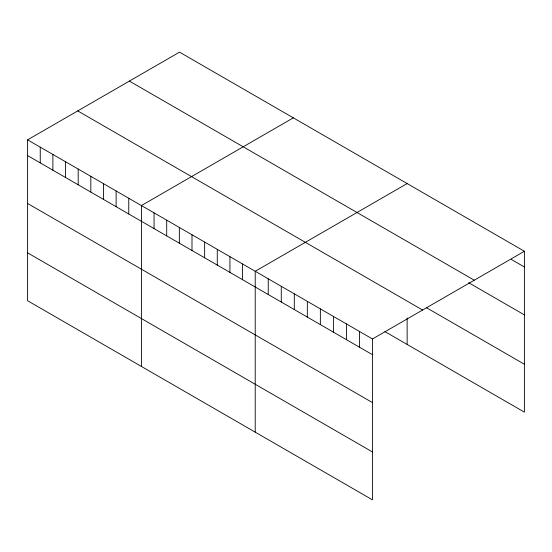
<?xml version="1.0" encoding="UTF-8"?>
<svg xmlns="http://www.w3.org/2000/svg" width="552" height="552" viewBox="0 0 552 552"><rect width="100%" height="100%" fill="white"/><g stroke="black" fill="none" stroke-linecap="round" stroke-linejoin="round"><path stroke-width="0.83" d="M27.6 139.856L372.476 338.969L372.476 499.857L27.6 300.743L27.6 139.856L179.524 52.143L524.4 251.257L524.4 412.144L384.827 331.559M293.333 117.852L141.409 205.565L141.409 366.445M407.141 183.561L255.217 271.273L255.217 432.154M372.476 338.969L524.4 251.257M511.373 259.468L524.4 266.995M129.389 81.089L474.265 280.202M468.669 282.714L524.4 314.895M426.682 307.83L524.4 364.244M77.735 110.911L422.611 310.024M27.6 155.588L372.476 354.701M27.6 203.488L372.476 402.601M27.6 252.844L372.476 451.957M407.141 317.931L407.141 344.441M359.449 331.448L359.449 347.18M346.421 323.927L346.421 339.659M333.394 316.406L333.394 332.138M320.36 308.885L320.36 324.617M307.333 301.357L307.333 317.096M294.306 293.837L294.306 309.568M281.278 286.315L281.278 302.047M268.251 278.794L268.251 294.526M242.576 263.973L242.576 279.705M229.929 256.673L229.929 272.405M217.281 249.373L217.281 265.105M204.64 242.066L204.64 257.805M191.992 234.766L191.992 250.504M179.345 227.465L179.345 243.197M166.704 220.165L166.704 235.897M154.056 212.865L154.056 228.597M128.761 198.265L128.761 213.997M116.12 190.964L116.12 206.696M103.472 183.664L103.472 199.396M90.825 176.364L90.825 192.096M78.184 169.064L78.184 184.796M65.536 161.757L65.536 177.496M52.889 154.456L52.889 170.195M40.248 147.156L40.248 162.888"/></g></svg>
